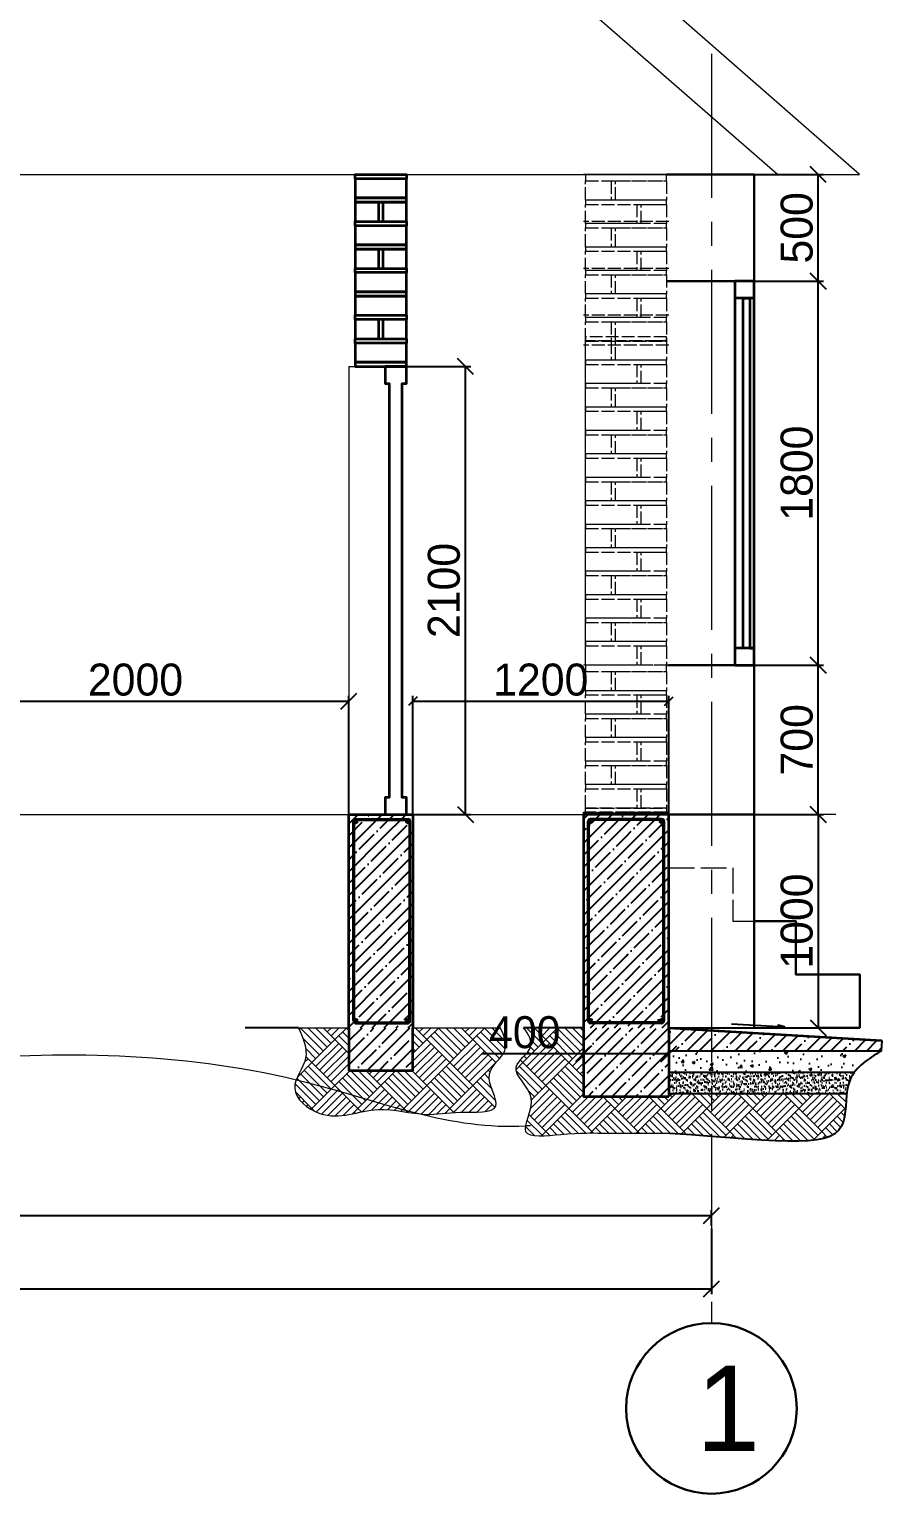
# Model space of a CAD drawing. Header units: millimetres. Extents: x -34189 to 187811, y -74450 to -44144.
# Drawn here: x 117433 to 121429, y -55018 to -48152 of the extents above; entities that cross this region are included whole.
import ezdxf

# ---------------------------------------------------------------- set-up
doc = ezdxf.new("R2010")
doc.units = ezdxf.units.MM
doc.linetypes.add('ACAD_ISO02W100', pattern=[15, 12, -3])
doc.linetypes.add('CENTER2', pattern=[1.125, 0.75, -0.125, 0.125, -0.125])
doc.layers.add('ahsap', color=222, linetype='Continuous', lineweight=13)
doc.layers.add('AKS', color=252, linetype='CENTER2')
doc.dimstyles.new('ISO-25', dxfattribs={"dimtxt": 100, "dimasz": 2.5, "dimexe": 1.25, "dimexo": 0.625, "dimtad": 1, "dimdec": 0, "dimtxsty": 'Standard', "dimcen": 2.5, "dimadec": 0, "dimazin": 0, "dimtfac": 1, "dimtdec": 0, "dimtmove": 0, "dimatfit": 3, "dimfxl": 0, "dimarcsym": 0})
pattern_1 = [(45, (-159577.82, -59475.04), (-56.1266, 56.1266), []), (45, (-159521.696, -59475.04), (-56.1266, 56.1266), [99.21875, -19.84375, 0, -19.84375])]
pattern_2 = [(45, (-145277.82, -59475.04), (-56.1266, 56.1266), []), (45, (-145221.696, -59475.04), (-56.1266, 56.1266), [99.21875, -19.84375, 0, -19.84375])]

# ---------------------------------------------------------------- blocks, each defined once
blk = doc.blocks.new('_Oblique')
at = {"color": 0, "linetype": 'ByBlock', "lineweight": -2}
blk.add_line((-0.5, -0.5), (0.5, 0.5), dxfattribs=at)
blk = doc.blocks.new('*D330')
at = {"layer": 'ahsap', "color": 0, "lineweight": -2}
for p, q in [((120031, -52838.2), (120031, -52980)), ((120431, -52838.2), (120431, -52980)), ((120031, -52955), (119556, -52955)), ((120431, -52955), (120031, -52955))]:
    blk.add_line(p, q, dxfattribs=at)
at = {"layer": 'DEFPOINTS', "color": 0}
for p in [(120031, -52833.2), (120431, -52833.2), (120031, -52955)]:
    blk.add_point(p, dxfattribs=at)
at = {"layer": 'ahsap', "color": 0, "lineweight": -2, "xscale": 75, "yscale": 75, "zscale": 75, "rotation": 180}
blk.add_blockref('_Oblique', (120031, -52955), dxfattribs=at)
at = {"layer": 'ahsap', "color": 0, "lineweight": -2, "xscale": 75, "yscale": 75, "zscale": 75}
blk.add_blockref('_Oblique', (120431, -52955), dxfattribs=at)
at = {"layer": 'ahsap', "color": 0, "insert": (119756, -52855), "char_height": 150, "attachment_point": 5}
blk.add_mtext('400', dxfattribs=at)
blk = doc.blocks.new('*D331')
at = {"layer": 'ahsap', "color": 0, "lineweight": -2}
for p, q in [((120436, -51833.2), (121156.3, -51833.2)), ((121131.3, -51833.2), (121131.3, -52833)), ((120436, -52833), (121156.3, -52833))]:
    blk.add_line(p, q, dxfattribs=at)
at = {"layer": 'DEFPOINTS', "color": 0}
for p in [(120431, -51833.2), (120431, -52833), (121131.3, -52833)]:
    blk.add_point(p, dxfattribs=at)
at = {"layer": 'ahsap', "color": 0, "lineweight": -2, "xscale": 75, "yscale": 75, "zscale": 75}
for p, rotation in [((121131.3, -51833.2), 90), ((121131.3, -52833), 270)]:
    blk.add_blockref('_Oblique', p, dxfattribs=dict(at, rotation=rotation))
at = {"layer": 'ahsap', "color": 0, "insert": (121031.3, -52333.1), "char_height": 150, "attachment_point": 5, "rotation": 90}
blk.add_mtext('1000', dxfattribs=at)
blk = doc.blocks.new('*D333')
at = {"layer": 'ahsap', "color": 0, "lineweight": -2}
for p, q in [((120425.3, -51133.2), (121156.3, -51133.2)), ((121131.3, -51833.2), (121131.3, -51133.2)), ((120425.3, -51833.2), (121156.3, -51833.2))]:
    blk.add_line(p, q, dxfattribs=at)
at = {"layer": 'DEFPOINTS', "color": 0}
for p in [(120420.3, -51133.2), (121131.3, -51133.2), (120420.3, -51833.2)]:
    blk.add_point(p, dxfattribs=at)
at = {"layer": 'ahsap', "color": 0, "lineweight": -2, "xscale": 75, "yscale": 75, "zscale": 75}
for p, rotation in [((121131.3, -51133.2), 90), ((121131.3, -51833.2), 270)]:
    blk.add_blockref('_Oblique', p, dxfattribs=dict(at, rotation=rotation))
at = {"layer": 'ahsap', "color": 0, "insert": (121031.3, -51483.2), "char_height": 150, "attachment_point": 5, "rotation": 90}
blk.add_mtext('700', dxfattribs=at)
blk = doc.blocks.new('*D332')
at = {"layer": 'ahsap', "color": 0, "lineweight": -2}
for p, q in [((120836.2, -49333.2), (121156.3, -49333.2)), ((121131.3, -51133.2), (121131.3, -49333.2)), ((120425.3, -51133.2), (121156.3, -51133.2))]:
    blk.add_line(p, q, dxfattribs=at)
at = {"layer": 'DEFPOINTS', "color": 0}
for p in [(120831.2, -49333.2), (121131.3, -49333.2), (120420.3, -51133.2)]:
    blk.add_point(p, dxfattribs=at)
at = {"layer": 'ahsap', "color": 0, "lineweight": -2, "xscale": 75, "yscale": 75, "zscale": 75}
for p, rotation in [((121131.3, -49333.2), 90), ((121131.3, -51133.2), 270)]:
    blk.add_blockref('_Oblique', p, dxfattribs=dict(at, rotation=rotation))
at = {"layer": 'ahsap', "color": 0, "insert": (121031.3, -50233.2), "char_height": 150, "attachment_point": 5, "rotation": 90}
blk.add_mtext('1800', dxfattribs=at)
blk = doc.blocks.new('*D329')
at = {"layer": 'ahsap', "color": 0, "lineweight": -2}
for p, q in [((120425.3, -48833.2), (121156.3, -48833.2)), ((121131.3, -49333.2), (121131.3, -48833.2)), ((120835.6, -49333.2), (121156.3, -49333.2))]:
    blk.add_line(p, q, dxfattribs=at)
at = {"layer": 'DEFPOINTS', "color": 0}
for p in [(120420.3, -48833.2), (121131.3, -48833.2), (120830.6, -49333.2)]:
    blk.add_point(p, dxfattribs=at)
at = {"layer": 'ahsap', "color": 0, "lineweight": -2, "xscale": 75, "yscale": 75, "zscale": 75}
for p, rotation in [((121131.3, -48833.2), 90), ((121131.3, -49333.2), 270)]:
    blk.add_blockref('_Oblique', p, dxfattribs=dict(at, rotation=rotation))
at = {"layer": 'ahsap', "color": 0, "insert": (121031.3, -49083.2), "char_height": 150, "attachment_point": 5, "rotation": 90}
blk.add_mtext('500', dxfattribs=at)
blk = doc.blocks.new('*D335')
at = {"layer": 'ahsap', "color": 0, "lineweight": -2}
for p, q in [((120631, -53776.4), (120631, -54082.4)), ((113181, -54207.6), (113181, -54032.4)), ((113181, -54057.4), (120631, -54057.4))]:
    blk.add_line(p, q, dxfattribs=at)
at = {"layer": 'DEFPOINTS', "color": 0}
for p in [(120631, -53771.4), (120631, -54057.4), (113181, -54212.6)]:
    blk.add_point(p, dxfattribs=at)
at = {"layer": 'ahsap', "color": 0, "lineweight": -2, "xscale": 75, "yscale": 75, "zscale": 75, "rotation": 180}
blk.add_blockref('_Oblique', (113181, -54057.4), dxfattribs=at)
at = {"layer": 'ahsap', "color": 0, "lineweight": -2, "xscale": 75, "yscale": 75, "zscale": 75}
blk.add_blockref('_Oblique', (120631, -54057.4), dxfattribs=at)
at = {"layer": 'ahsap', "color": 0, "insert": (116906, -53957.4), "char_height": 150, "attachment_point": 5}
blk.add_mtext('7450', dxfattribs=at)
blk = doc.blocks.new('*D338')
at = {"layer": 'ahsap', "color": 0, "lineweight": -2}
for p, q in [((119206, -49733.2), (119502.4, -49733.2)), ((119477.4, -51833.2), (119477.4, -49733.2)), ((119206, -51833.2), (119502.4, -51833.2))]:
    blk.add_line(p, q, dxfattribs=at)
at = {"layer": 'DEFPOINTS', "color": 0}
for p in [(119201, -49733.2), (119477.4, -49733.2), (119201, -51833.2)]:
    blk.add_point(p, dxfattribs=at)
at = {"layer": 'ahsap', "color": 0, "lineweight": -2, "xscale": 75, "yscale": 75, "zscale": 75}
for p, rotation in [((119477.4, -49733.2), 90), ((119477.4, -51833.2), 270)]:
    blk.add_blockref('_Oblique', p, dxfattribs=dict(at, rotation=rotation))
at = {"layer": 'ahsap', "color": 0, "insert": (119377.4, -50783.2), "char_height": 150, "attachment_point": 5, "rotation": 90}
blk.add_mtext('2100', dxfattribs=at)
blk = doc.blocks.new('*D349')
at = {"layer": 'ahsap', "color": 0, "lineweight": -2}
for p, q in [((104831, -54212.6), (104831, -53688.9)), ((104831, -53713.9), (120631, -53713.9)), ((120631, -53761.4), (120631, -53688.9))]:
    blk.add_line(p, q, dxfattribs=at)
at = {"layer": 'DEFPOINTS', "color": 0}
for p in [(120631, -53713.9), (120631, -53766.4), (104831, -54217.6)]:
    blk.add_point(p, dxfattribs=at)
at = {"layer": 'ahsap', "color": 0, "lineweight": -2, "xscale": 75, "yscale": 75, "zscale": 75, "rotation": 180}
blk.add_blockref('_Oblique', (104831, -53713.9), dxfattribs=at)
at = {"layer": 'ahsap', "color": 0, "lineweight": -2, "xscale": 75, "yscale": 75, "zscale": 75}
blk.add_blockref('_Oblique', (120631, -53713.9), dxfattribs=at)
at = {"layer": 'ahsap', "color": 0, "insert": (112688.7, -53613.9), "char_height": 150, "attachment_point": 5}
blk.add_mtext('15800', dxfattribs=at)
blk = doc.blocks.new('*D350')
at = {"layer": 'ahsap', "color": 0, "lineweight": -2}
for p, q in [((116931, -51828.2), (116931, -51277)), ((118931, -51828.2), (118931, -51277)), ((116931, -51302), (118931, -51302))]:
    blk.add_line(p, q, dxfattribs=at)
at = {"layer": 'DEFPOINTS', "color": 0}
for p in [(118931, -51302), (116931, -51833.2), (118931, -51833.2)]:
    blk.add_point(p, dxfattribs=at)
at = {"layer": 'ahsap', "color": 0, "lineweight": -2, "xscale": 75, "yscale": 75, "zscale": 75, "rotation": 180}
blk.add_blockref('_Oblique', (116931, -51302), dxfattribs=at)
at = {"layer": 'ahsap', "color": 0, "lineweight": -2, "xscale": 75, "yscale": 75, "zscale": 75}
blk.add_blockref('_Oblique', (118931, -51302), dxfattribs=at)
at = {"layer": 'ahsap', "color": 0, "insert": (117931, -51202), "char_height": 150, "attachment_point": 5}
blk.add_mtext('2000', dxfattribs=at)
blk = doc.blocks.new('*D351')
at = {"layer": 'ahsap', "color": 0, "lineweight": -2}
for p, q in [((119231, -51828.2), (119231, -51277)), ((120431, -51828.2), (120431, -51277)), ((119231, -51302), (120431, -51302))]:
    blk.add_line(p, q, dxfattribs=at)
at = {"layer": 'DEFPOINTS', "color": 0}
for p in [(120431, -51302), (119231, -51833.2), (120431, -51833.2)]:
    blk.add_point(p, dxfattribs=at)
at = {"layer": 'ahsap', "color": 0, "lineweight": -2, "xscale": 40, "yscale": 40, "zscale": 40, "rotation": 180}
blk.add_blockref('_Oblique', (119231, -51302), dxfattribs=at)
at = {"layer": 'ahsap', "color": 0, "lineweight": -2, "xscale": 40, "yscale": 40, "zscale": 40}
blk.add_blockref('_Oblique', (120431, -51302), dxfattribs=at)
at = {"layer": 'ahsap', "color": 0, "insert": (119831, -51202), "char_height": 150, "attachment_point": 5}
blk.add_mtext('1200', dxfattribs=at)

msp = doc.modelspace()

# ---------------------------------------------------------------- hatches: boundary and pattern name
at = {"linetype": 'ACAD_ISO02W100', "lineweight": 5, "ltscale": 5}
h = msp.add_hatch(dxfattribs=at)
h.set_pattern_fill('PLASTI', color=256, scale=2.5, angle=45)
h.set_pattern_definition([(45, (27504.081, -6645.948), (-11.2253202, 11.2253202), []), (45, (27502.678, -6644.545), (-11.2253202, 11.2253202), []), (45, (27501.275, -6643.142), (-11.2253202, 11.2253202), []), (45, (27497.065, -6638.932), (-11.2253202, 11.2253202), [])])
h.paths.add_polyline_path([(120206, -51823.2), (120406, -51823.2), (120431, -51823.2), (120431, -51833.2), (120206, -51833.2)])
h.paths.add_polyline_path([(120031, -51833.2), (120031, -51823.2), (120206, -51823.2), (120206, -51833.2)])
h = msp.add_hatch()
h.set_pattern_fill('ANSI35', color=256, scale=12.5)
h.set_pattern_definition(pattern_2)
h.paths.add_polyline_path([(118931, -52833.2), (119086, -52833.2), (119086, -51833.2), (118931, -51833.2)])
h = msp.add_hatch()
h.set_pattern_fill('ANSI35', color=256, scale=12.5)
h.set_pattern_definition(pattern_2)
h.paths.add_polyline_path([(119231, -51833.2), (119086, -51833.2), (119086, -52833.2), (119131, -52833.2), (119231, -52833.2)])
h = msp.add_hatch()
h.set_pattern_fill('ANSI35', color=256, scale=12.5)
h.set_pattern_definition(pattern_1)
h.paths.add_polyline_path([(120231, -52833.2), (120031, -52833.2), (120031, -51833.2), (120231, -51833.2)])
h = msp.add_hatch()
h.set_pattern_fill('ANSI35', color=256, scale=12.5)
h.set_pattern_definition(pattern_1)
h.paths.add_polyline_path([(120431, -52833.2), (120231, -52833.2), (120231, -51833.2), (120431, -51833.2)])
h = msp.add_hatch()
h.set_pattern_fill('ANSI35', color=256, scale=12.5)
h.set_pattern_definition([(45, (82549.75, -28210.73), (-56.1266, 56.1266), []), (45, (82605.88, -28210.73), (-56.1266, 56.1266), [99.21875, -19.84375, 0, -19.84375])])
h.paths.add_polyline_path([(119231, -52833.2), (119086, -52833.2), (119086, -53033.2), (119231, -53033.2)])
h.paths.add_polyline_path([(119086, -52833.2), (118931, -52833.2), (118931, -53033.2), (119086, -53033.2)])
h.paths.add_polyline_path([(118992.4, -52923.9), (119169.5, -52923.9), (119169.5, -52830.1), (118992.4, -52830.1)], flags=9)
h = msp.add_hatch()
h.set_pattern_fill('ANSI35', color=256, scale=12.5)
h.set_pattern_definition([(45, (72762.095, -28210.73), (-56.1266, 56.1266), []), (45, (72818.22, -28210.73), (-56.1266, 56.1266), [99.21875, -19.84375, 0, -19.84375])])
h.paths.add_polyline_path([(120031, -52833.2), (120231, -52833.2), (120431, -52833.2), (120431, -53155), (120031, -53155)])
h.paths.add_polyline_path([(120319.5, -52945.7), (120142.4, -52945.7), (120142.4, -52851.9), (120319.5, -52851.9)], flags=24)
h = msp.add_hatch()
h.set_pattern_fill('ANSI35', color=256, scale=12.5)
h.set_pattern_definition(pattern_1)
h.paths.add_polyline_path([(121426.2, -52942.8), (121429.2, -52892.9), (120431, -52833.2), (120431, -52942.8)])
h = msp.add_hatch()
h.set_pattern_fill('AR-CONC', color=256, scale=0.75)
h.set_pattern_definition([(50, (-159577.82, -60776.24), (136.6385, -11.954314), [14.2875, -157.1625]), (355, (-159577.82, -60776.24), (-26.432566, 143.292634), [11.43, -125.73044]), (100.451445, (-159566.44, -60777.23), (110.205935, 131.338314), [12.14251, -133.567683]), (46.1842, (-159577.82, -60738.14), (203.30928, -31.53175), [21.43125, -235.74375]), (96.63556, (-159560.88, -60740.76), (178.0531, 185.5696), [18.21377, -200.3517]), (351.18415, (-159577.82, -60738.14), (178.0531, 185.5696), [17.14498, -188.5948]), (21, (-159558.77, -60747.66), (113.710793, -76.6989), [14.2875, -157.1625]), (326, (-159558.77, -60747.66), (46.35152, 138.140975), [11.43, -125.73]), (71.451445, (-159549.3, -60754.05), (160.062314, 61.442077), [12.14251, -133.56745]), (37.5, (-159577.822, -60776.236), (2.3164524, 63.416279), [0, -124.206, 0, -127.635, 0, -126.20625]), (7.5, (-159577.82, -60776.236), (50.114747, 75.135431), [0, -72.771, 0, -121.3485, 0, -48.10125]), (327.5, (-159620.304, -60776.236), (101.692946, -4.296558), [0, -47.625, 0, -148.59, 0, -197.1675]), (317.5, (-159639.35, -60776.24), (111.096886, 19.069868), [0, -61.9125, 0, -98.679, 0, -140.0175])])
edge = h.paths.add_edge_path()
edge.add_line((120431, -53042.8), (120431, -52942.8))
edge.add_line((120431, -52942.8), (121334.2, -52942.8))
edge.add_line((121334.2, -52942.8), (121311, -53029.3))
edge.add_spline(control_points=[(121311, -53029.3), (121307.1, -53033.6), (121303.5, -53038.2), (121300, -53042.8)], knot_values=[278.906457, 278.906457, 278.906457, 278.906457, 314.777855, 314.777855, 314.777855, 314.777855], degree=3, periodic=0)
edge.add_line((121299.5, -53042.8), (120431, -53042.8))
h = msp.add_hatch()
h.set_pattern_fill('AR-SAND', color=256, scale=0.5)
h.set_pattern_definition([(37.5, (-159577.822, -60776.236), (-0.8000156, 24.4706619), [0, -19.304, 0, -21.59, 0, -20.6375]), (7.5, (-159577.822, -60776.236), (22.476164, 35.841255), [0, -10.414, 0, -17.399, 0, -6.6675]), (327.5, (-159593.443, -60776.236), (39.5496185, 0.0718592), [0, -6.35, 0, -22.86, 0, -29.845]), (317.5, (-159593.443, -60776.236), (38.1778226, 11.146466), [0, -3.175, 0, -14.986, 0, -17.145])])
edge = h.paths.add_edge_path()
edge.add_line((120431, -53142.8), (120431, -53042.8))
edge.add_line((120431, -53042.8), (121300, -53042.8))
edge.add_spline(control_points=[(121300, -53042.8), (121292.4, -53053.2), (121275, -53083), (121268.1, -53119.4), (121265.4, -53142.8)], knot_values=[314.777855, 314.777855, 314.777855, 314.777855, 394.69671, 529.195083, 529.195083, 529.195083, 529.195083], degree=3, periodic=0)
edge.add_line((121265.4, -53142.8), (120431, -53142.8))
at = {"layer": 'ahsap'}
h = msp.add_hatch(dxfattribs=at)
h.set_pattern_fill('AR-PARQ1', color=0, scale=0.5, angle=45)
h.set_pattern_definition([(135, (82549.75, -28210.73), (-215.52615, 1e-14), [152.4, -152.4]), (135, (82567.71, -28192.77), (-215.52615, 1e-14), [152.4, -152.4]), (135, (82585.67, -28174.81), (-215.52615, 1e-14), [152.4, -152.4]), (135, (82603.63, -28156.85), (-215.52615, 1e-14), [152.4, -152.4]), (135, (82621.59, -28138.89), (-215.52615, 1e-14), [152.4, -152.4]), (135, (82639.55, -28120.93), (-215.52615, 1e-14), [152.4, -152.4]), (135, (82657.51, -28102.97), (-215.52615, 1e-14), [152.4, -152.4]), (45, (82441.99, -28102.97), (215.52615, -1e-14), [152.4, -152.4]), (45, (82424.03, -28085.01), (215.52615, -1e-14), [152.4, -152.4]), (45, (82406.07, -28067.05), (215.52615, -1e-14), [152.4, -152.4]), (45, (82388.1, -28049.09), (215.52615, -1e-14), [152.4, -152.4]), (45, (82370.14, -28031.13), (215.52615, -1e-14), [152.4, -152.4]), (45, (82352.18, -28013.17), (215.52615, -1e-14), [152.4, -152.4]), (45, (82334.22, -27995.2), (215.52615, -1e-14), [152.4, -152.4])])
edge = h.paths.add_edge_path()
edge.add_spline(control_points=[(118695.1, -52833), (118716.6, -52881.1), (118759.9, -52977.6), (118627.8, -53123.5), (118833.8, -53295.2), (119048.9, -53183.8), (119278.5, -53254.6), (119438.2, -53219.7), (119686.6, -53243.4), (119538.4, -53042.2), (119692.3, -52952.1), (119660.3, -52871.1), (119640.6, -52833)], knot_values=[0, 0, 0, 0, 294.170454, 590.859983, 925.48466, 1473.054314, 1924.478425, 2248.877521, 2585.530577, 2890.743979, 3156.547095, 3381.335148, 3381.335148, 3381.335148, 3381.335148], degree=3, periodic=0)
edge.add_line((119640.6, -52833), (119231, -52833))
edge.add_line((119231, -52833), (119231, -53033.2))
edge.add_line((119231, -53033.2), (118931, -53033.2))
edge.add_line((118931, -53033.2), (118931, -52833))
edge.add_line((118931, -52833), (118695.1, -52833))
h = msp.add_hatch(dxfattribs=at)
h.set_pattern_fill('AR-PARQ1', color=0, scale=0.5, angle=45)
h.set_pattern_definition([(135, (72762.1, -28210.73), (-215.52615, 1e-14), [152.4, -152.4]), (135, (72780.06, -28192.77), (-215.52615, 1e-14), [152.4, -152.4]), (135, (72798.02, -28174.81), (-215.52615, 1e-14), [152.4, -152.4]), (135, (72815.98, -28156.85), (-215.52615, 1e-14), [152.4, -152.4]), (135, (72833.94, -28138.89), (-215.52615, 1e-14), [152.4, -152.4]), (135, (72851.9, -28120.93), (-215.52615, 1e-14), [152.4, -152.4]), (135, (72869.86, -28102.97), (-215.52615, 1e-14), [152.4, -152.4]), (45, (72654.33, -28102.97), (215.52615, -1e-14), [152.4, -152.4]), (45, (72636.37, -28085.01), (215.52615, -1e-14), [152.4, -152.4]), (45, (72618.41, -28067.05), (215.52615, -1e-14), [152.4, -152.4]), (45, (72600.45, -28049.09), (215.52615, -1e-14), [152.4, -152.4]), (45, (72582.49, -28031.13), (215.52615, -1e-14), [152.4, -152.4]), (45, (72564.53, -28013.17), (215.52615, -1e-14), [152.4, -152.4]), (45, (72546.57, -27995.2), (215.52615, -1e-14), [152.4, -152.4])])
edge = h.paths.add_edge_path()
edge.add_spline(control_points=[(120434.9, -53328.8), (120336.7, -53329.3), (120160.6, -53330.3), (119970.3, -53324.8), (119696.2, -53363.2), (119846.2, -53148.5), (119655.7, -53028.1), (119813.3, -52930.9), (119774.3, -52865), (119749.7, -52833.2)], knot_values=[0, 0, 0, 0, 569.112059, 1020.750257, 1348.117485, 1670.224292, 1994.020111, 2219.226508, 2422.834293, 2422.834293, 2422.834293, 2422.834293], degree=3, periodic=0)
edge.add_line((119749.7, -52833.2), (120031, -52833.2))
edge.add_line((120031, -52833.2), (120031, -53155))
edge.add_line((120031, -53155), (120431, -53155))
edge.add_line((120431, -53155), (120431, -53142.8))
edge.add_line((120431, -53142.8), (121265.4, -53142.8))
edge.add_spline(control_points=[(121265.4, -53142.8), (121260.2, -53188.1), (121264.9, -53417.4), (121001.7, -53367.2), (120434.9, -53328.8)], knot_values=[529.195083, 529.195083, 529.195083, 529.195083, 789.176415, 1782.378082, 1782.378082, 1782.378082, 1782.378082], degree=3, periodic=0)

# ---------------------------------------------------------------- linework, layer by layer
at = {"linetype": 'ACAD_ISO02W100', "lineweight": 5, "ltscale": 5}
for p, q in [((120431.1, -48833.2), (120031.1, -48833.2)), ((120441.1, -48833.2), (120041.1, -48833.2)), ((120431.1, -49053.2), (120031.1, -49053.2)), ((120431.1, -49273.2), (120031.1, -49273.2)), ((120431.1, -49493.2), (120031.1, -49493.2)), ((120431, -49633.2), (120031, -49633.2)), ((120431, -51133.2), (120031, -51133.2))]:
    msp.add_line(p, q, dxfattribs=at)
for p, q in [((118695.1, -52833), (118445.1, -52833)), ((118964.5, -52799.7), (118964.5, -52816.2)), ((120031, -52833.2), (119749.7, -52833.2)), ((120397.5, -52799.7), (120397.5, -52816.2)), ((121300, -53042.8), (120431, -53042.8)), ((121265.4, -53142.8), (120431, -53142.8))]:
    msp.add_line(p, q)
at = {"lineweight": 35}
msp.add_line((120431, -52833.2), (120431, -53155), dxfattribs=at)
at = {"linetype": 'ACAD_ISO02W100', "lineweight": 5, "ltscale": 5}
for points in [[(120041.1, -48863.2), (120421.1, -48863.2), (120421.1, -48833.2), (120041.1, -48833.2), (120041.1, -48863.2)], [(120041.1, -48953.2), (120041.1, -48863.2), (120161.1, -48863.2), (120161.1, -48953.2), (120041.1, -48953.2)], [(120381.1, -48953.2), (120181.1, -48953.2), (120181.1, -48863.2), (120421.1, -48863.2), (120421.1, -48953.2), (120381.1, -48953.2)], [(120041.1, -48973.2), (120421.1, -48973.2), (120421.1, -48953.2), (120041.1, -48953.2), (120041.1, -48973.2)], [(120241.1, -49063.2), (120041.1, -49063.2), (120041.1, -48973.2), (120281.1, -48973.2), (120281.1, -49063.2), (120241.1, -49063.2)], [(120301.1, -49063.2), (120301.1, -48973.2), (120421.1, -48973.2), (120421.1, -49063.2), (120301.1, -49063.2)], [(120041.1, -49083.2), (120421.1, -49083.2), (120421.1, -49063.2), (120041.1, -49063.2), (120041.1, -49083.2)], [(120041.1, -49173.2), (120041.1, -49083.2), (120161.1, -49083.2), (120161.1, -49173.2), (120041.1, -49173.2)], [(120381.1, -49173.2), (120181.1, -49173.2), (120181.1, -49083.2), (120421.1, -49083.2), (120421.1, -49173.2), (120381.1, -49173.2)], [(120041.1, -49193.2), (120421.1, -49193.2), (120421.1, -49173.2), (120041.1, -49173.2), (120041.1, -49193.2)], [(120241.1, -49283.2), (120041.1, -49283.2), (120041.1, -49193.2), (120281.1, -49193.2), (120281.1, -49283.2), (120241.1, -49283.2)], [(120301.1, -49283.2), (120301.1, -49193.2), (120421.1, -49193.2), (120421.1, -49283.2), (120301.1, -49283.2)], [(120041.1, -49303.2), (120421.1, -49303.2), (120421.1, -49283.2), (120041.1, -49283.2), (120041.1, -49303.2)], [(120041.1, -49393.2), (120041.1, -49303.2), (120161.1, -49303.2), (120161.1, -49393.2), (120041.1, -49393.2)], [(120381.1, -49393.2), (120181.1, -49393.2), (120181.1, -49303.2), (120421.1, -49303.2), (120421.1, -49393.2), (120381.1, -49393.2)], [(120041.1, -49413.2), (120421.1, -49413.2), (120421.1, -49393.2), (120041.1, -49393.2), (120041.1, -49413.2)], [(120241.1, -49503.2), (120041.1, -49503.2), (120041.1, -49413.2), (120281.1, -49413.2), (120281.1, -49503.2), (120241.1, -49503.2)], [(120301.1, -49503.2), (120301.1, -49413.2), (120421.1, -49413.2), (120421.1, -49503.2), (120301.1, -49503.2)], [(120041.1, -49523.2), (120421.1, -49523.2), (120421.1, -49503.2), (120041.1, -49503.2), (120041.1, -49523.2)], [(120041.1, -49613.2), (120041.1, -49523.2), (120161.1, -49523.2), (120161.1, -49613.2), (120041.1, -49613.2)], [(120381.1, -49613.2), (120181.1, -49613.2), (120181.1, -49523.2), (120421.1, -49523.2), (120421.1, -49613.2), (120381.1, -49613.2)], [(120041, -49703.2), (120041, -49613.2), (120161, -49613.2), (120161, -49703.2), (120041, -49703.2)], [(120041.1, -49614.7), (120421.1, -49614.7), (120421.1, -49594.7), (120041.1, -49594.7), (120041.1, -49614.7)], [(120381, -49703.2), (120181, -49703.2), (120181, -49613.2), (120421, -49613.2), (120421, -49703.2), (120381, -49703.2)], [(120041, -49723.2), (120421, -49723.2), (120421, -49703.2), (120041, -49703.2), (120041, -49723.2)], [(120241, -49813.2), (120041, -49813.2), (120041, -49723.2), (120281, -49723.2), (120281, -49813.2), (120241, -49813.2)], [(120301, -49813.2), (120301, -49723.2), (120421, -49723.2), (120421, -49813.2), (120301, -49813.2)], [(120041, -49833.2), (120421, -49833.2), (120421, -49813.2), (120041, -49813.2), (120041, -49833.2)], [(120041, -49923.2), (120041, -49833.2), (120161, -49833.2), (120161, -49923.2), (120041, -49923.2)], [(120381, -49923.2), (120181, -49923.2), (120181, -49833.2), (120421, -49833.2), (120421, -49923.2), (120381, -49923.2)], [(120041, -49943.2), (120421, -49943.2), (120421, -49923.2), (120041, -49923.2), (120041, -49943.2)], [(120241, -50033.2), (120041, -50033.2), (120041, -49943.2), (120281, -49943.2), (120281, -50033.2), (120241, -50033.2)], [(120301, -50033.2), (120301, -49943.2), (120421, -49943.2), (120421, -50033.2), (120301, -50033.2)], [(120041, -50053.2), (120421, -50053.2), (120421, -50033.2), (120041, -50033.2), (120041, -50053.2)], [(120041, -50143.2), (120041, -50053.2), (120161, -50053.2), (120161, -50143.2), (120041, -50143.2)], [(120381, -50143.2), (120181, -50143.2), (120181, -50053.2), (120421, -50053.2), (120421, -50143.2), (120381, -50143.2)], [(120041, -50163.2), (120421, -50163.2), (120421, -50143.2), (120041, -50143.2), (120041, -50163.2)], [(120241, -50253.2), (120041, -50253.2), (120041, -50163.2), (120281, -50163.2), (120281, -50253.2), (120241, -50253.2)], [(120301, -50253.2), (120301, -50163.2), (120421, -50163.2), (120421, -50253.2), (120301, -50253.2)], [(120041, -50273.2), (120421, -50273.2), (120421, -50253.2), (120041, -50253.2), (120041, -50273.2)], [(120041, -50363.2), (120041, -50273.2), (120161, -50273.2), (120161, -50363.2), (120041, -50363.2)], [(120381, -50363.2), (120181, -50363.2), (120181, -50273.2), (120421, -50273.2), (120421, -50363.2), (120381, -50363.2)], [(120041, -50383.2), (120421, -50383.2), (120421, -50363.2), (120041, -50363.2), (120041, -50383.2)], [(120241, -50473.2), (120041, -50473.2), (120041, -50383.2), (120281, -50383.2), (120281, -50473.2), (120241, -50473.2)], [(120301, -50473.2), (120301, -50383.2), (120421, -50383.2), (120421, -50473.2), (120301, -50473.2)], [(120041, -50493.2), (120421, -50493.2), (120421, -50473.2), (120041, -50473.2), (120041, -50493.2)], [(120041, -50583.2), (120041, -50493.2), (120161, -50493.2), (120161, -50583.2), (120041, -50583.2)], [(120381, -50583.2), (120181, -50583.2), (120181, -50493.2), (120421, -50493.2), (120421, -50583.2), (120381, -50583.2)], [(120041, -50603.2), (120421, -50603.2), (120421, -50583.2), (120041, -50583.2), (120041, -50603.2)], [(120241, -50693.2), (120041, -50693.2), (120041, -50603.2), (120281, -50603.2), (120281, -50693.2), (120241, -50693.2)], [(120301, -50693.2), (120301, -50603.2), (120421, -50603.2), (120421, -50693.2), (120301, -50693.2)], [(120041, -50713.2), (120421, -50713.2), (120421, -50693.2), (120041, -50693.2), (120041, -50713.2)], [(120041, -50803.2), (120041, -50713.2), (120161, -50713.2), (120161, -50803.2), (120041, -50803.2)], [(120381, -50803.2), (120181, -50803.2), (120181, -50713.2), (120421, -50713.2), (120421, -50803.2), (120381, -50803.2)], [(120041, -50823.2), (120421, -50823.2), (120421, -50803.2), (120041, -50803.2), (120041, -50823.2)], [(120241, -50913.2), (120041, -50913.2), (120041, -50823.2), (120281, -50823.2), (120281, -50913.2), (120241, -50913.2)], [(120301, -50913.2), (120301, -50823.2), (120421, -50823.2), (120421, -50913.2), (120301, -50913.2)], [(120041, -50933.2), (120421, -50933.2), (120421, -50913.2), (120041, -50913.2), (120041, -50933.2)], [(120041, -51023.2), (120041, -50933.2), (120161, -50933.2), (120161, -51023.2), (120041, -51023.2)], [(120381, -51023.2), (120181, -51023.2), (120181, -50933.2), (120421, -50933.2), (120421, -51023.2), (120381, -51023.2)], [(120041, -51043.2), (120421, -51043.2), (120421, -51023.2), (120041, -51023.2), (120041, -51043.2)], [(120241, -51133.2), (120041, -51133.2), (120041, -51043.2), (120281, -51043.2), (120281, -51133.2), (120241, -51133.2)], [(120301, -51133.2), (120301, -51043.2), (120421, -51043.2), (120421, -51133.2), (120301, -51133.2)], [(120041, -51163.2), (120421, -51163.2), (120421, -51133.2), (120041.1, -51133.2), (120041, -51163.2)], [(120041, -51253.2), (120041, -51163.2), (120161, -51163.2), (120161, -51253.2), (120041, -51253.2)], [(120381, -51253.2), (120181, -51253.2), (120181, -51163.2), (120421, -51163.2), (120421, -51253.2), (120381, -51253.2)], [(120041, -51273.2), (120421, -51273.2), (120421, -51253.2), (120041, -51253.2), (120041, -51273.2)], [(120241, -51363.2), (120041, -51363.2), (120041, -51273.2), (120281, -51273.2), (120281, -51363.2), (120241, -51363.2)], [(120301, -51363.2), (120301, -51273.2), (120421, -51273.2), (120421, -51363.2), (120301, -51363.2)], [(120041, -51383.2), (120421, -51383.2), (120421, -51363.2), (120041, -51363.2), (120041, -51383.2)], [(120041, -51473.2), (120041, -51383.2), (120161, -51383.2), (120161, -51473.2), (120041, -51473.2)], [(120381, -51473.2), (120181, -51473.2), (120181, -51383.2), (120421, -51383.2), (120421, -51473.2), (120381, -51473.2)], [(120041, -51493.2), (120421, -51493.2), (120421, -51473.2), (120041, -51473.2), (120041, -51493.2)], [(120241, -51583.2), (120041, -51583.2), (120041, -51493.2), (120281, -51493.2), (120281, -51583.2), (120241, -51583.2)], [(120301, -51583.2), (120301, -51493.2), (120421, -51493.2), (120421, -51583.2), (120301, -51583.2)], [(120041, -51603.2), (120421, -51603.2), (120421, -51583.2), (120041, -51583.2), (120041, -51603.2)], [(120041, -51693.2), (120041, -51603.2), (120161, -51603.2), (120161, -51693.2), (120041, -51693.2)], [(120381, -51693.2), (120181, -51693.2), (120181, -51603.2), (120421, -51603.2), (120421, -51693.2), (120381, -51693.2)], [(120041, -51713.2), (120421, -51713.2), (120421, -51693.2), (120041, -51693.2), (120041, -51713.2)], [(120241, -51803.2), (120041, -51803.2), (120041, -51713.2), (120281, -51713.2), (120281, -51803.2), (120241, -51803.2)], [(120301, -51803.2), (120301, -51713.2), (120421, -51713.2), (120421, -51803.2), (120301, -51803.2)], [(120431, -51833.2), (120031, -51833.2), (120031, -51823.2), (120431, -51823.2), (120431, -51833.2), (120031, -51833.2)], [(120241, -51823.2), (120041, -51823.2), (120041, -51803.2), (120421, -51803.2), (120421, -51823.2), (120241, -51823.2)]]:
    msp.add_lwpolyline(points, dxfattribs=at)
at = {"lineweight": 35}
for points in [[(118931, -52833), (118931, -51833.2), (119231, -51833.2), (119231, -52833)], [(120431, -52833), (120431, -51833.2), (120031, -51833.2), (120031, -52833.2)], [(118931, -52833), (118931, -53033.2), (119231, -53033.2), (119231, -52833)], [(120031, -52833.2), (120031, -53155), (120431, -53155)], [(120431, -52833.2), (121429.2, -52892.9)]]:
    msp.add_lwpolyline(points, dxfattribs=at)
for points in [[(118951.5, -52799.7), (118951.5, -51866.7)], [(118957.5, -52799.7), (118957.5, -51866.7)], [(118964.5, -51853.7), (119207.5, -51853.7)], [(118964.5, -51859.7), (119207.5, -51859.7)], [(119214.5, -52799.7), (119215, -51873.7)], [(119221, -52800.2), (119220.5, -51866.7)], [(120051.5, -52799.7), (120051.5, -51866.7)], [(120057.5, -52799.7), (120057.5, -51866.7)], [(120397.5, -51853.7), (120064.5, -51853.7)], [(120397.5, -51859.7), (120064.5, -51859.7)], [(120404.5, -52799.7), (120404.5, -51866.7)], [(120410.5, -52799.7), (120410.5, -51866.7)], [(118964.5, -52806.7), (119207.5, -52806.7)], [(118964.5, -52812.7), (119208, -52812.8)], [(120397.5, -52806.7), (120064.5, -52806.8)], [(120397.5, -52812.7), (120064.5, -52812.8)], [(121429.2, -52892.9), (121426.2, -52942.8), (120431, -52942.8), (120431, -52833.2)], [(120725.7, -52814.6), (120973.2, -52829.3), (120943.7, -52821.5), (120973.2, -52829.3), (120942.7, -52833.5)]]:
    msp.add_lwpolyline(points)
for centre in [(118964.5, -51866.7), (119207.5, -51866.7), (120064.5, -51866.7), (120397.5, -51866.7), (118964.5, -52799.7), (119207.5, -52799.7), (120064.5, -52799.7), (120397.5, -52799.7)]:
    msp.add_circle(centre, 7, dxfattribs=at)
at = {"lineweight": 30}
msp.add_circle((120631, -54617.6), 400, dxfattribs=at)
for centre, start, end in [((118964.5, -51866.7), 90, 180), ((119207.5, -51866.7), 0, 90), ((120064.5, -51866.7), 90, 180), ((120397.5, -51866.7), 0, 90), ((118964.5, -52799.7), 180, 270), ((119208, -52799.8), 270, 0), ((120064.5, -52799.7), 180, 270), ((120397.5, -52799.7), 270, 0)]:
    msp.add_arc(centre, 13, start, end)
msp.add_open_spline([(121426.2, -52942.8), (121366, -52979.9), (121245.5, -53054), (121293.2, -53422.8), (121001.7, -53367.2), (120434.9, -53328.8)], degree=3, knots=[0, 0, 0, 0, 394.69671, 789.176415, 1782.378082, 1782.378082, 1782.378082, 1782.378082])
at = {"layer": 'ahsap', "color": 0}
for p, q in [((120041.1, -51133.2), (120041.1, -49633.2)), ((118931, -49733.2), (119231, -49733.2)), ((118931, -49733.2), (118931, -51833.2)), ((120741.1, -50833.2), (120741.1, -51133.2)), ((120830.6, -50833.2), (120830.6, -51133.2)), ((121214.9, -51832.9), (120470.6, -51833.2)), ((118931, -51833.2), (119231, -51833.2)), ((120431, -51833.2), (120031, -51833.2)), ((118695.1, -52833), (118931, -52833)), ((119231, -52833), (119640.6, -52833))]:
    msp.add_line(p, q, dxfattribs=at)
for points in [[(120241.1, -48833.2), (120941.1, -48833.2), (117474.2, -45813)], [(120625.4, -48833.2), (121325.4, -48833.2), (119427.4, -47172.6)], [(104831, -48833.2), (120631, -48833.2)], [(105031, -51833.2), (120031, -51833.2)], [(120397.5, -51887.8), (120397.5, -51873.8)]]:
    msp.add_lwpolyline(points, dxfattribs=at)
at = {"layer": 'ahsap', "color": 30, "lineweight": 35}
for points in [[(119201, -48853.2), (118961, -48853.2), (118961, -48833.2), (119201, -48833.2), (119201, -48853.2)], [(119001, -48943.2), (119201, -48943.2), (119201, -48853.2), (118961, -48853.2), (118961, -48943.2), (119001, -48943.2)], [(119141, -48963.2), (119201, -48963.2), (119201, -48943.2), (118961, -48943.2), (118961, -48963.2), (119141, -48963.2)], [(119001, -49053.2), (119201, -49053.2), (119201, -48963.2), (118961, -48963.2), (118961, -49053.2), (119001, -49053.2)], [(119071, -48963.2), (119071, -49053.2)], [(119091, -48963.2), (119091, -49053.2)], [(119201, -49073.2), (118961, -49073.2), (118961, -49053.2), (119201, -49053.2), (119201, -49073.2)], [(119001, -49163.2), (119201, -49163.2), (119201, -49073.2), (118961, -49073.2), (118961, -49163.2), (119001, -49163.2)], [(119141, -49183.2), (119201, -49183.2), (119201, -49163.2), (118961, -49163.2), (118961, -49183.2), (119141, -49183.2)], [(119001, -49273.2), (119201, -49273.2), (119201, -49183.2), (118961, -49183.2), (118961, -49273.2), (119001, -49273.2)], [(119071, -49183.2), (119071, -49273.2)], [(119091, -49183.2), (119091, -49273.2)], [(119201, -49293.2), (118961, -49293.2), (118961, -49273.2), (119201, -49273.2), (119201, -49293.2)], [(119001, -49383.2), (119201, -49383.2), (119201, -49293.2), (118961, -49293.2), (118961, -49383.2), (119001, -49383.2)], [(119141, -49403.2), (119201, -49403.2), (119201, -49383.2), (118961, -49383.2), (118961, -49403.2), (119141, -49403.2)], [(119001, -49493.2), (119201, -49493.2), (119201, -49403.2), (118961, -49403.2), (118961, -49493.2), (119001, -49493.2)], [(119201, -49513.2), (118961, -49513.2), (118961, -49493.2), (119201, -49493.2), (119201, -49513.2)], [(119001, -49603.2), (119201, -49603.2), (119201, -49513.2), (118961, -49513.2), (118961, -49603.2), (119001, -49603.2)], [(119071, -49513.2), (119071, -49603.2)], [(119091, -49513.2), (119091, -49603.2)], [(119201, -49623.2), (118961, -49623.2), (118961, -49603.2), (119201, -49603.2), (119201, -49623.2)], [(119001, -49713.2), (119201, -49713.2), (119201, -49623.2), (118961, -49623.2), (118961, -49713.2), (119001, -49713.2)], [(119141, -49733.2), (119201, -49733.2), (119201, -49713.2), (118961, -49713.2), (118961, -49733.2), (119141, -49733.2)]]:
    msp.add_lwpolyline(points, dxfattribs=at)
at = {"layer": 'ahsap', "color": 0, "lineweight": 30}
for points in [[(120830.6, -49333.2), (120830.6, -48833.2), (120420.3, -48833.2)], [(120830.6, -50833.2), (120830.6, -49333.2), (120421.1, -49333.2)], [(120830.6, -51833.1), (120830.6, -51133.2), (120431, -51133.2)], [(120431, -51833.2), (120831, -51833.2), (120831, -52833)], [(120831, -52333.2), (121026.6, -52333.2), (121026.6, -52583.2), (121326.6, -52583.2), (121326.6, -52833.2), (121126.6, -52833)]]:
    msp.add_lwpolyline(points, dxfattribs=at)
at = {"layer": 'ahsap', "color": 0, "lineweight": 35}
for points in [[(120830.6, -49333.2), (120741.1, -49333.2), (120741.1, -51133.2), (120830.6, -51133.2), (120830.6, -49333.2)], [(119201, -49733.2), (119101, -49733.2), (119101, -49813.2), (119121, -49813.2), (119121, -51753.2), (119101, -51753.2), (119101, -51833.2), (119201, -51833.2), (119201, -51753.2), (119181, -51753.2), (119181, -49813.2), (119201, -49813.2), (119201, -49733.2), (119201, -49733.2)]]:
    msp.add_lwpolyline(points, dxfattribs=at)
at = {"layer": 'ahsap', "color": 161, "lineweight": 35}
for points in [[(120830.6, -49413.2), (120830.6, -49413.2), (120810.6, -49413.2), (120810.6, -51053.2), (120830.5, -51053.2), (120780.5, -51053.2), (120780.5, -49413.2), (120810.6, -49413.2), (120780.5, -49413.2), (120740.5, -49413.2)], [(120780.5, -51053.2), (120741.1, -51053.2)]]:
    msp.add_lwpolyline(points, dxfattribs=at)
at = {"layer": 'ahsap', "color": 0, "linetype": 'ACAD_ISO02W100', "lineweight": 5, "ltscale": 10}
msp.add_lwpolyline([(120431, -51833.2), (120431, -52083.2), (120731, -52083.2), (120731, -52333.2), (120831, -52333.2)], dxfattribs=at)
at = {"layer": 'ahsap', "color": 0}
msp.add_spline([(105303.3, -53308.6), (106383.9, -53144.2), (107113.8, -53159.1), (108356.4, -52980.3), (110100.9, -53123.1), (112297, -52840.9), (113989.1, -53173.1), (117068.3, -52982.9), (118737.9, -53090.2), (119760.3, -53292.5), (119782.6, -53290.9)], degree=3, dxfattribs=at)
for points, knots in [([(118695.1, -52833), (118716.6, -52881.1), (118759.9, -52977.6), (118627.8, -53123.5), (118833.8, -53295.2), (119048.9, -53183.8), (119278.5, -53254.6), (119438.2, -53219.7), (119686.6, -53243.4), (119538.4, -53042.2), (119692.3, -52952.1), (119660.3, -52871.1), (119640.6, -52833)], [0, 0, 0, 0, 294.170454, 590.859983, 925.48466, 1473.054314, 1924.478425, 2248.877521, 2585.530577, 2890.743979, 3156.547095, 3381.335148, 3381.335148, 3381.335148, 3381.335148]), ([(120434.9, -53328.8), (120336.7, -53329.3), (120160.6, -53330.3), (119970.3, -53324.8), (119696.2, -53363.2), (119846.2, -53148.5), (119655.7, -53028.1), (119813.3, -52930.9), (119774.3, -52865), (119749.7, -52833.2)], [0, 0, 0, 0, 569.112059, 1020.750257, 1348.117485, 1670.224292, 1994.020111, 2219.226508, 2422.834293, 2422.834293, 2422.834293, 2422.834293])]:
    msp.add_open_spline(points, degree=3, knots=knots, dxfattribs=at)
at = {"layer": 'AKS', "lineweight": 5, "ltscale": 900}
msp.add_line((120631, -48267.8), (120631, -54217.6), dxfattribs=at)

# ---------------------------------------------------------------- texts
at = {"insert": (120560.2, -54417.6), "char_height": 400, "attachment_point": 1}
msp.add_mtext_dynamic_manual_height_columns('1', width=211.974, gutter_width=12.5, heights=[0], dxfattribs=at)

# ---------------------------------------------------------------- dimensions: what is measured, and where the dimension line sits
at = {"layer": 'ahsap', "color": 0}
for base, p1, p2, picture, middle in [((121131.3, -48833.2), (120830.6, -49333.2), (120420.3, -48833.2), '*D329', (121031.3, -49083.2)), ((121131.3, -49333.2), (120420.3, -51133.2), (120831.2, -49333.2), '*D332', (121031.3, -50233.2)), ((119477.4, -49733.2), (119201, -51833.2), (119201, -49733.2), '*D338', (119377.4, -50783.2)), ((121131.3, -51133.2), (120420.3, -51833.2), (120420.3, -51133.2), '*D333', (121031.3, -51483.2))]:
    dim = msp.add_linear_dim(base=base, p1=p1, p2=p2, angle=90, dimstyle='ISO-25', override={"dimtxt": 150, "dimasz": 75, "dimexe": 25, "dimexo": 5, "dimgap": 25, "dimblk1": 'Oblique', "dimblk2": 'Oblique', "dimsah": 1, "dimfxl": 25}, dxfattribs=at)
    dim.commit()
    dim.dimension.update_dxf_attribs({"geometry": picture, "text_midpoint": middle})
for base, p1, p2, override, picture, middle in [((118931, -51302), (116931, -51833.2), (118931, -51833.2), {"dimtxt": 150, "dimasz": 75, "dimexe": 25, "dimexo": 5, "dimgap": 25, "dimblk1": 'Oblique', "dimblk2": 'Oblique', "dimsah": 1, "dimfxl": 25}, '*D350', (117931, -51202)), ((120431, -51302), (119231, -51833.2), (120431, -51833.2), {"dimtxt": 150, "dimasz": 40, "dimexe": 25, "dimexo": 5, "dimgap": 25, "dimblk1": 'Oblique', "dimblk2": 'Oblique', "dimsah": 1, "dimfxl": 25}, '*D351', (119831, -51202)), ((120631, -54057.4), (113181, -54212.6), (120631, -53771.4), {"dimtxt": 150, "dimasz": 75, "dimexe": 25, "dimexo": 5, "dimgap": 25, "dimblk1": 'Oblique', "dimblk2": 'Oblique', "dimsah": 1, "dimfxl": 25}, '*D335', (116906, -53957.4))]:
    dim = msp.add_linear_dim(base=base, p1=p1, p2=p2, dimstyle='ISO-25', override=override, dxfattribs=at)
    dim.commit()
    dim.dimension.update_dxf_attribs({"geometry": picture, "text_midpoint": middle})
for base, p1, p2, angle, text, picture, middle in [((121131.3, -52833), (120431, -51833.2), (120431, -52833), 90, '1000', '*D331', (121031.3, -52333.1)), ((120031, -52955), (120431, -52833.2), (120031, -52833.2), 180, '400', '*D330', (119756, -52855))]:
    dim = msp.add_linear_dim(base=base, p1=p1, p2=p2, angle=angle, text=text, dimstyle='ISO-25', override={"dimtxt": 150, "dimasz": 75, "dimexe": 25, "dimexo": 5, "dimgap": 25, "dimblk1": 'Oblique', "dimblk2": 'Oblique', "dimsah": 1, "dimfxl": 25}, dxfattribs=at)
    dim.commit()
    dim.dimension.update_dxf_attribs({"geometry": picture, "text_midpoint": middle})
dim = msp.add_linear_dim(base=(120631, -53713.9), p1=(104831, -54217.6), p2=(120631, -53766.4), dimstyle='ISO-25', override={"dimtxt": 150, "dimasz": 75, "dimexe": 25, "dimexo": 5, "dimgap": 25, "dimblk1": 'Oblique', "dimblk2": 'Oblique', "dimsah": 1, "dimfxl": 25}, dxfattribs=at)
dim.commit()
dim.dimension.update_dxf_attribs({"geometry": '*D349', "text_midpoint": (112688.7, -53713.9), "dimtype": 160})

doc.saveas('drawing.dxf')
